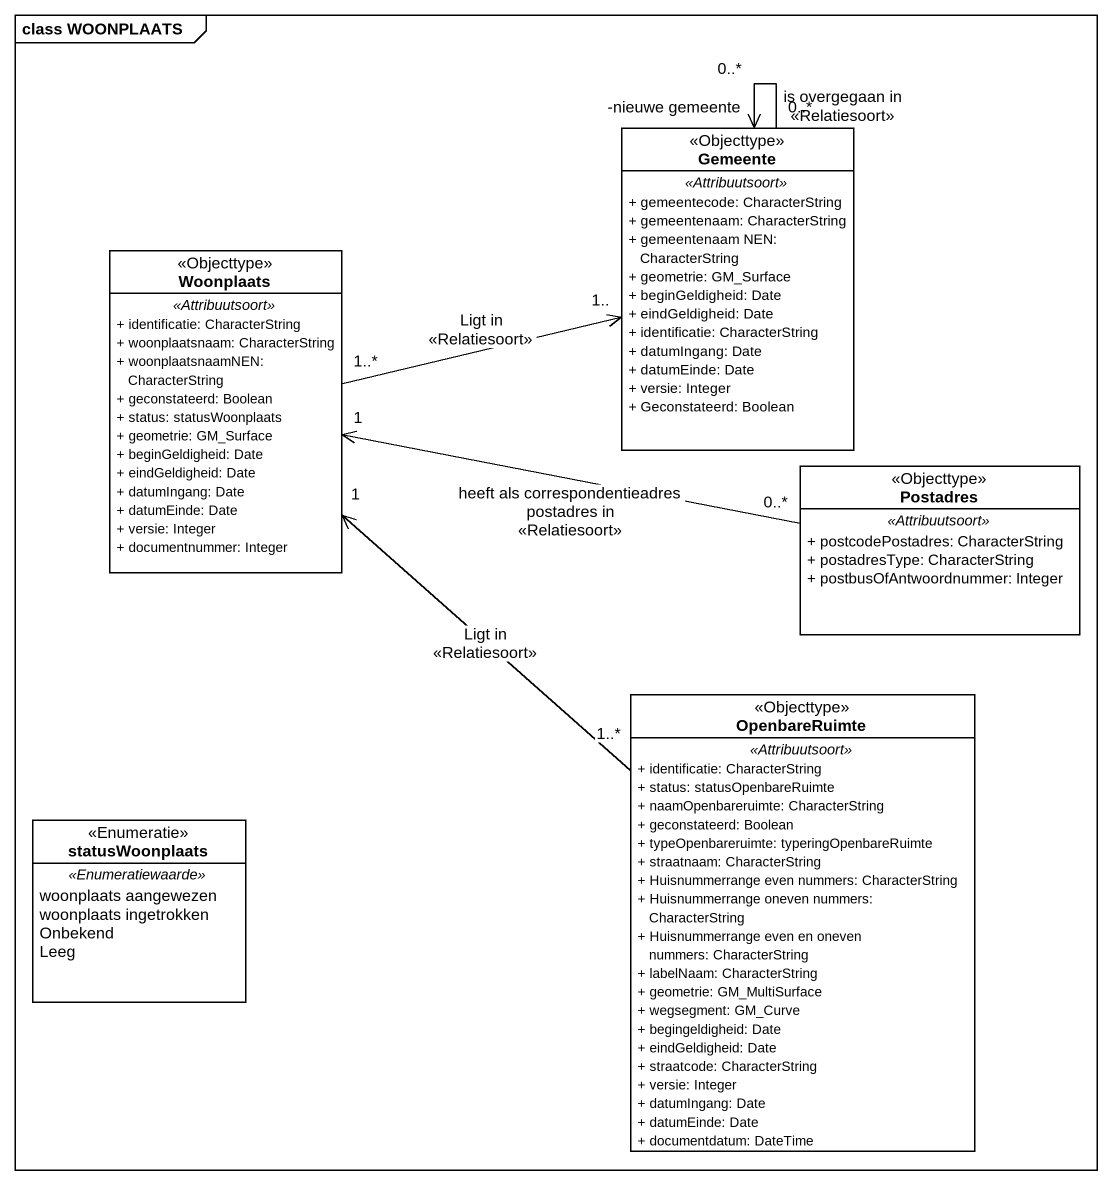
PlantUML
@startuml
mainframe class WOONPLAATS
hide circle
hide empty members
skinparam classAttributeIconSize 0
class Gemeente <<Objecttype>> {
  .. <<Attribuutsoort>> ..
  + gemeentecode: CharacterString
  + gemeentenaam: CharacterString
  + gemeentenaam NEN: CharacterString
  + geometrie: GM_Surface
  + beginGeldigheid: Date
  + eindGeldigheid: Date
  + identificatie: CharacterString
  + datumIngang: Date
  + datumEinde: Date
  + versie: Integer
  + Geconstateerd: Boolean
}
class Woonplaats <<Objecttype>> {
  .. <<Attribuutsoort>> ..
  + identificatie: CharacterString
  + woonplaatsnaam: CharacterString
  + woonplaatsnaamNEN: CharacterString
  + geconstateerd: Boolean
  + status: statusWoonplaats
  + geometrie: GM_Surface
  + beginGeldigheid: Date
  + eindGeldigheid: Date
  + datumIngang: Date
  + datumEinde: Date
  + versie: Integer
  + documentnummer: Integer
}
class Postadres <<Objecttype>> {
  .. <<Attribuutsoort>> ..
  + postcodePostadres: CharacterString
  + postadresType: CharacterString
  + postbusOfAntwoordnummer: Integer
}
class OpenbareRuimte <<Objecttype>> {
  .. <<Attribuutsoort>> ..
  + identificatie: CharacterString
  + status: statusOpenbareRuimte
  + naamOpenbareruimte: CharacterString
  + geconstateerd: Boolean
  + typeOpenbareruimte: typeringOpenbareRuimte
  + straatnaam: CharacterString
  + Huisnummerrange even nummers: CharacterString
  + Huisnummerrange oneven nummers: CharacterString
  + Huisnummerrange even en oneven nummers: CharacterString
  + labelNaam: CharacterString
  + geometrie: GM_MultiSurface
  + wegsegment: GM_Curve
  + begingeldigheid: Date
  + eindGeldigheid: Date
  + straatcode: CharacterString
  + versie: Integer
  + datumIngang: Date
  + datumEinde: Date
  + documentdatum: DateTime
}
enum statusWoonplaats <<Enumeratie>> {
  .. <<Enumeratiewaarde>> ..
  woonplaats aangewezen
  woonplaats ingetrokken
  Onbekend
  Leeg
}
Gemeente "0..*" --> "-nieuwe gemeente\n0..*" Gemeente : is overgegaan in\n<<Relatiesoort>>
Woonplaats "1..*" -right-> "1.." Gemeente : Ligt in\n<<Relatiesoort>>
Postadres "0..*" -left-> "1" Woonplaats : heeft als correspondentieadres postadres in\n<<Relatiesoort>>
OpenbareRuimte "1..*" -up-> "1" Woonplaats : Ligt in\n<<Relatiesoort>>
@enduml
